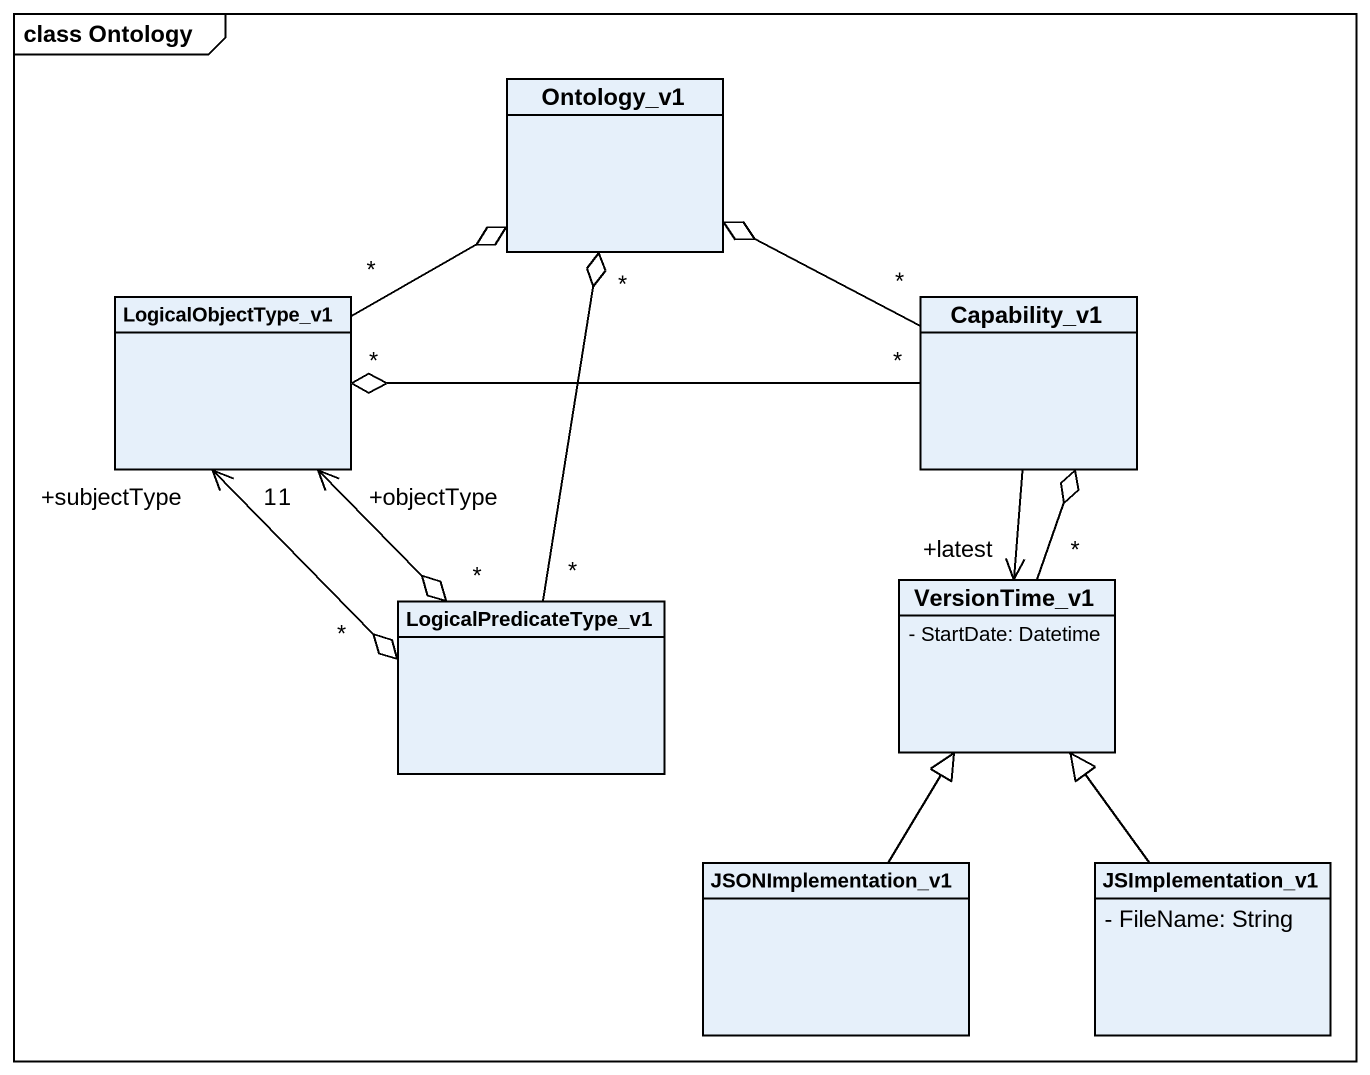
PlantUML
@startuml
mainframe class Ontology
hide circle
hide empty members
skinparam classAttributeIconSize 0
class Ontology_v1
class LogicalObjectType_v1
class Capability_v1
class VersionTime_v1 {
  - StartDate: Datetime
}
class LogicalPredicateType_v1
class JSONImplementation_v1
class JSImplementation_v1 {
  - FileName: String
}
LogicalObjectType_v1 "*" -right-o Ontology_v1
LogicalObjectType_v1 "+subjectType\n1" <--o "*" LogicalPredicateType_v1
Capability_v1 "*" -left-o Ontology_v1
Capability_v1 "*" -left-o "*" LogicalObjectType_v1
Capability_v1 --> "+latest" VersionTime_v1
VersionTime_v1 "*" -up-o Capability_v1
LogicalPredicateType_v1 "*" -up-o "*" Ontology_v1
LogicalPredicateType_v1 "*" o-up-> "+objectType\n1" LogicalObjectType_v1
JSONImplementation_v1 -up-|> VersionTime_v1
JSImplementation_v1 -up-|> VersionTime_v1
@enduml
